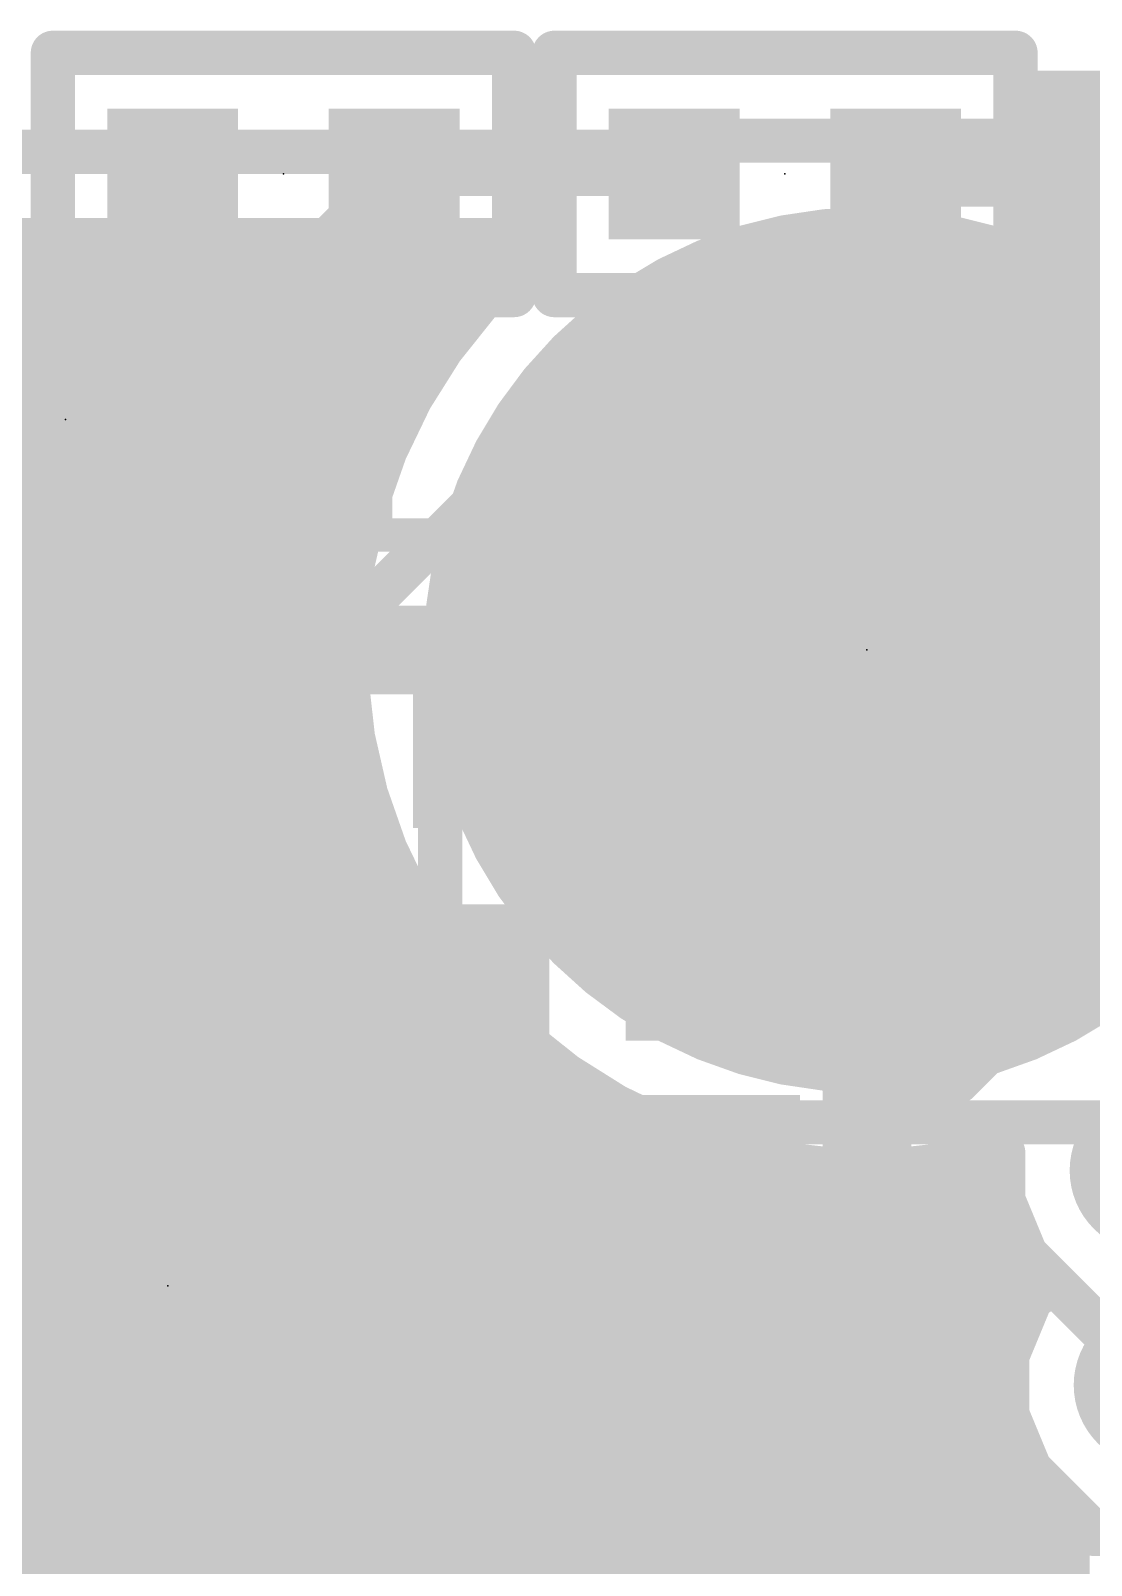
# Model space of a CAD drawing. Extents: x 2.9 to 30.2, y 6.6 to 27.7.
# Drawn here: x 12.29 to 17.16, y 12.95 to 19.99 of the extents above; entities that cross this region are included whole.
import ezdxf

# ---------------------------------------------------------------- set-up
doc = ezdxf.new("R2010")
doc.units = 0
for name, color, linetype in [('1', 22, 'CONTINUOUS'), ('16', 175, 'CONTINUOUS'), ('18', 82, 'CONTINUOUS'), ('21', 2, 'CONTINUOUS'), ('23', 7, 'CONTINUOUS'), ('24', 7, 'CONTINUOUS'), ('25', 253, 'CONTINUOUS')]:
    doc.layers.add(name, color=color, linetype=linetype)

# ---------------------------------------------------------------- blocks, each defined once
blk = doc.blocks.new('PIE')
at = {"const_width": 0.5}
blk.add_lwpolyline([(0, -0.25, 1), (0, 0.25, 1), (0, -0.25)], format="xyb", dxfattribs=at)
blk = doc.blocks.new('RECT')
blk.add_solid([(-0.5, -0.5), (0.5, -0.5), (-0.5, 0.5), (0.5, 0.5)])
blk = doc.blocks.new('RECT560000X560000R10')
at = {"const_width": 0.175}
blk.add_lwpolyline([(1.6625, -1.575), (1.6625, 1.575, 0.4142), (1.575, 1.6625), (-1.575, 1.6625, 0.4142), (-1.6625, 1.575), (-1.6625, -1.575, 0.4142), (-1.575, -1.6625), (1.575, -1.6625, 0.4142)], format="xyb", close=True, dxfattribs=at)
blk.add_solid([(-1.6004, -1.6004), (1.6004, -1.6004), (-1.6004, 1.6004), (1.6004, 1.6004)])
blk = doc.blocks.new('ROUNDV')
at = {"const_width": 0.5}
blk.add_lwpolyline([(0, -0.25, 1), (0, 0.25, 1), (0, -0.25)], format="xyb", dxfattribs=at)

msp = doc.modelspace()

# ---------------------------------------------------------------- linework, layer by layer
at = {"layer": '1', "const_width": 0.2032}
for points in [[(16.9166, 19.6758), (16.9096, 19.702)], [(16.9096, 19.702), (27.5419, 19.702)], [(16.9166, 19.3774), (16.9166, 19.6758)], [(16.9166, 19.5072), (18.0262, 19.5072)], [(16.3094, 19.2806), (16.3094, 19.3774)], [(16.3094, 19.3774), (16.9166, 19.3774)], [(12.961, 18.17), (12.945, 19.329)], [(13.961, 19.329), (13.5658, 18.9338)], [(15.245, 19.329), (13.961, 19.329)], [(16.2126, 18.6734), (16.2126, 19.2806)], [(16.2126, 19.2806), (16.3094, 19.2806)], [(16.3094, 19.304), (17.9372, 19.304)], [(16.3094, 19.2806), (16.3094, 18.6734)], [(16.9166, 19.2806), (16.3094, 19.2806)], [(16.9166, 18.9822), (16.9166, 19.2806)], [(16.2126, 19.1008), (16.3094, 19.1008)], [(16.9166, 19.1008), (17.9372, 19.1008)], [(16.8924, 18.8917), (16.9166, 18.9822)], [(13.5658, 18.9338), (13.5658, 17.7758)], [(16.2126, 18.8976), (16.3094, 18.8976)], [(16.8455, 18.8107), (16.8924, 18.8917)], [(16.8939, 18.8976), (17.9372, 18.8976)], [(16.7793, 18.7445), (16.8455, 18.8107)], [(15.753, 18.6538), (15.753, 18.7385)], [(15.753, 18.7385), (15.8237, 18.6976)], [(15.8237, 18.6976), (15.9142, 18.6734)], [(16.6078, 18.6734), (16.6983, 18.6976)], [(16.6983, 18.6976), (16.7793, 18.7445)], [(15.753, 18.6944), (15.8358, 18.6944)], [(16.2589, 18.1479), (15.753, 18.6538)], [(15.9142, 18.6734), (16.2126, 18.6734)], [(16.2126, 18.6944), (16.3094, 18.6944)], [(16.3094, 18.6734), (16.6078, 18.6734)], [(16.6862, 18.6944), (17.9372, 18.6944)], [(15.9156, 18.4912), (17.9464, 18.4912)], [(14.43, 17.9359), (14.8301, 18.336)], [(14.8301, 18.336), (15.4961, 18.336)], [(15.4961, 18.336), (16.0905, 17.7415)], [(16.1188, 18.288), (17.8864, 18.288)], [(12.672, 17.913), (12.961, 18.202)], [(12.961, 18.202), (12.961, 18.17)], [(12.961, 18.17), (12.961, 18.102)], [(16.4969, 17.9099), (16.2589, 18.1479)], [(16.322, 18.0848), (17.8864, 18.0848)], [(14.43, 17.9193), (14.43, 17.9359)], [(12.672, 16.7278), (12.672, 17.913)], [(14.1383, 17.6276), (14.43, 17.9193)], [(16.4969, 17.1706), (16.4969, 17.9099)], [(16.4969, 17.8816), (17.8864, 17.8816)], [(13.5658, 17.7758), (13.172, 17.3819)], [(16.0905, 17.7415), (16.0905, 17.0023)], [(15.113, 17.653), (14.732, 17.272)], [(16.4969, 17.6784), (17.9043, 17.6784)], [(14.1158, 17.6276), (13.7422, 17.254)], [(14.1158, 17.6276), (14.1383, 17.6276)], [(16.4969, 17.4752), (18.0795, 17.4752)], [(13.172, 17.3819), (13.172, 16.7278)], [(13.7422, 17.254), (13.7422, 16.798)], [(14.732, 17.272), (14.732, 16.57)], [(16.4969, 17.272), (19.2471, 17.272)], [(16.5513, 17.1162), (16.4969, 17.1706)], [(17.9752, 17.1162), (16.5513, 17.1162)], [(16.0905, 17.0023), (16.383, 16.7098)], [(13.7422, 16.798), (13.672, 16.7278)], [(14.172, 16.7278), (14.172, 14.2986)], [(14.672, 16.51), (14.672, 16.7278)], [(16.383, 16.7098), (17.8068, 16.7098)], [(14.732, 16.57), (14.672, 16.51)], [(14.672, 16.51), (14.672, 15.9778)], [(16.3033, 15.9778), (16.6289, 16.3034)], [(16.6289, 16.3034), (17.2473, 16.3034)], [(17.2473, 16.3034), (18.113, 15.4377)], [(14.672, 15.9778), (12.922, 14.2278)], [(15.422, 15.9778), (16.3033, 15.9778)], [(12.8204, 15.702), (13.0236, 15.702)], [(12.8204, 14.3294), (12.8204, 15.702)], [(13.0236, 15.702), (13.0236, 14.3294)], [(12.8204, 15.6464), (13.0236, 15.6464)], [(12.8204, 15.4432), (13.0236, 15.4432)], [(12.8204, 15.24), (13.0236, 15.24)], [(12.8204, 15.0368), (13.0236, 15.0368)], [(15.422, 14.9778), (17.2158, 14.9778)], [(17.2158, 14.9778), (17.4368, 14.7569)], [(12.8204, 14.8336), (13.0236, 14.8336)], [(12.8204, 14.6304), (13.0236, 14.6304)], [(15.4222, 14.478), (15.422, 14.4778)], [(15.422, 14.4778), (16.7499, 14.4778)], [(16.7499, 14.4778), (17.4554, 13.7724)], [(12.8204, 14.4272), (13.0236, 14.4272)], [(11.1268, 14.3294), (12.8204, 14.3294)], [(13.0236, 14.3294), (12.8204, 14.3294)], [(12.8204, 14.3294), (12.8204, 14.1262)], [(13.0236, 14.1262), (13.0236, 14.3294)], [(13.0236, 14.3294), (14.7172, 14.3294)], [(14.172, 14.2986), (14.2174, 14.2532)], [(14.7172, 14.3294), (14.7172, 14.1262)], [(11.1268, 14.224), (12.8204, 14.224)], [(12.172, 13.4778), (12.922, 14.2278)], [(14.672, 12.4778), (12.922, 14.2278)], [(13.0236, 14.224), (14.7172, 14.224)], [(12.8204, 14.1262), (11.1268, 14.1262)], [(12.8204, 12.4326), (12.8204, 14.1262)], [(12.8204, 14.1262), (13.0236, 14.1262)], [(13.0236, 14.1262), (13.0236, 12.4326)], [(14.7172, 14.1262), (13.0236, 14.1262)], [(12.8204, 14.0208), (13.0236, 14.0208)], [(15.422, 13.9778), (16.284, 13.9778)], [(16.284, 13.9778), (17.1724, 13.0894)], [(12.8204, 13.8176), (13.0236, 13.8176)], [(12.8204, 13.6144), (13.0236, 13.6144)], [(15.422, 13.4778), (15.878, 13.4778)], [(15.878, 13.4778), (16.1268, 13.2291)], [(12.8204, 13.4112), (13.0236, 13.4112)], [(12.8204, 13.208), (13.0236, 13.208)], [(16.1268, 11.5592), (16.1268, 13.2291)], [(18.1693, 13.0894), (17.1724, 13.0894)], [(12.8204, 13.0048), (13.0236, 13.0048)]]:
    msp.add_lwpolyline(points, dxfattribs=at)
at = {"layer": '1', "const_width": 0.1016}
for points in [[(16.9587, 19.7151, 1), (16.8605, 19.6889)], [(16.9096, 19.7528, 1), (16.9096, 19.6512)], [(16.9674, 19.6758, 1), (16.8658, 19.6758)], [(16.8675, 19.6627, 1), (16.9657, 19.689)], [(16.9166, 19.558, 1), (16.9166, 19.4564)], [(16.3602, 19.3774, 1), (16.2586, 19.3774)], [(16.3094, 19.4282, 1), (16.3094, 19.3266)], [(16.9166, 19.3266, 1), (16.9166, 19.4282)], [(12.9958, 19.3297, 1), (12.8942, 19.3283)], [(13.961, 19.3798, 1), (13.961, 19.2782)], [(13.9969, 19.2931, 1), (13.9251, 19.3649)], [(15.245, 19.2782, 1), (15.245, 19.3798)], [(16.2634, 19.2806, 1), (16.1618, 19.2806)], [(16.2126, 19.3314, 1), (16.2126, 19.2298)], [(16.3094, 19.3548, 1), (16.3094, 19.2532)], [(16.3602, 19.2806, 1), (16.2586, 19.2806)], [(16.3094, 19.3314, 1), (16.3094, 19.2298)], [(16.3094, 19.2298, 1), (16.3094, 19.3314)], [(16.8658, 19.3774, 1), (16.9674, 19.3774)], [(16.9674, 19.2806, 1), (16.8658, 19.2806)], [(16.9166, 19.2298, 1), (16.9166, 19.3314)], [(16.2586, 19.2806, 1), (16.3602, 19.2806)], [(16.2126, 19.1516, 1), (16.2126, 19.05)], [(16.3094, 19.05, 1), (16.3094, 19.1516)], [(16.9166, 19.1516, 1), (16.9166, 19.05)], [(16.9657, 18.969, 1), (16.8675, 18.9953)], [(13.6166, 18.9338, 1), (13.515, 18.9338)], [(13.5299, 18.9697, 1), (13.6017, 18.8979)], [(16.8658, 18.9822, 1), (16.9674, 18.9822)], [(16.2126, 18.9484, 1), (16.2126, 18.8468)], [(16.3094, 18.8468, 1), (16.3094, 18.9484)], [(16.8433, 18.9049, 1), (16.9414, 18.8786)], [(16.8939, 18.9484, 1), (16.8939, 18.8468)], [(16.9364, 18.8663, 1), (16.8484, 18.9171)], [(16.8016, 18.8361, 1), (16.8895, 18.7853)], [(16.8815, 18.7747, 1), (16.8096, 18.8466)], [(15.8038, 18.7385, 1), (15.7022, 18.7385)], [(15.7784, 18.7825, 1), (15.7276, 18.6945)], [(15.8369, 18.7467, 1), (15.8106, 18.6486)], [(16.7114, 18.6486, 1), (16.6851, 18.7467)], [(16.7434, 18.7804, 1), (16.8153, 18.7085)], [(16.8047, 18.7005, 1), (16.7539, 18.7884)], [(15.753, 18.7452, 1), (15.753, 18.6436)], [(15.7889, 18.6897, 1), (15.7171, 18.6179)], [(15.7983, 18.6536, 1), (15.8491, 18.7416)], [(15.8358, 18.6436, 1), (15.8358, 18.7452)], [(15.9142, 18.7242, 1), (15.9142, 18.6226)], [(15.901, 18.6243, 1), (15.9273, 18.7225)], [(16.2126, 18.7452, 1), (16.2126, 18.6436)], [(16.2126, 18.6226, 1), (16.2126, 18.7242)], [(16.3094, 18.7242, 1), (16.3094, 18.6226)], [(16.3094, 18.6436, 1), (16.3094, 18.7452)], [(16.5947, 18.7225, 1), (16.621, 18.6243)], [(16.6078, 18.6226, 1), (16.6078, 18.7242)], [(16.6862, 18.7452, 1), (16.6862, 18.6436)], [(16.6729, 18.7416, 1), (16.7237, 18.6536)], [(15.7022, 18.6538, 1), (15.8038, 18.6538)], [(16.1618, 18.6734, 1), (16.2634, 18.6734)], [(16.2586, 18.6734, 1), (16.3602, 18.6734)], [(15.9156, 18.542, 1), (15.9156, 18.4404)], [(14.8301, 18.3868, 1), (14.8301, 18.2852)], [(14.866, 18.3001, 1), (14.7942, 18.3719)], [(15.532, 18.3719, 1), (15.4602, 18.3001)], [(15.4961, 18.2852, 1), (15.4961, 18.3868)], [(16.1188, 18.3388, 1), (16.1188, 18.2372)], [(13.0118, 18.202, 1), (12.9102, 18.202)], [(13.0118, 18.17, 1), (12.9102, 18.17)], [(12.9969, 18.1661, 1), (12.9251, 18.2379)], [(16.2948, 18.1839, 1), (16.223, 18.112)], [(12.9102, 18.1693, 1), (13.0118, 18.1707)], [(12.9102, 18.17, 1), (13.0118, 18.17)], [(16.223, 18.112, 1), (16.2948, 18.1839)], [(16.322, 18.1356, 1), (16.322, 18.034)], [(12.9102, 18.102, 1), (13.0118, 18.102)], [(14.4808, 17.9359, 1), (14.3792, 17.9359)], [(12.7228, 17.913, 1), (12.6212, 17.913)], [(12.6361, 17.9489, 1), (12.7079, 17.8771)], [(14.3941, 17.9718, 1), (14.4659, 17.9)], [(14.3792, 17.9193, 1), (14.4808, 17.9193)], [(14.4659, 17.8833, 1), (14.3941, 17.9552)], [(16.5477, 17.9099, 1), (16.4461, 17.9099)], [(16.4969, 17.9324, 1), (16.4969, 17.8308)], [(16.461, 17.874, 1), (16.5329, 17.9458)], [(13.515, 17.7758, 1), (13.6166, 17.7758)], [(13.6017, 17.7398, 1), (13.5299, 17.8117)], [(16.1413, 17.7415, 1), (16.0397, 17.7415)], [(16.0546, 17.7056, 1), (16.1265, 17.7775)], [(15.1489, 17.6171, 1), (15.0771, 17.6889)], [(16.4969, 17.7292, 1), (16.4969, 17.6276)], [(14.1158, 17.6784, 1), (14.1158, 17.5768)], [(14.1517, 17.5917, 1), (14.0798, 17.6635)], [(14.1024, 17.6635, 1), (14.1743, 17.5917)], [(14.1383, 17.5768, 1), (14.1383, 17.6784)], [(16.4969, 17.526, 1), (16.4969, 17.4244)], [(13.2228, 17.3819, 1), (13.1212, 17.3819)], [(13.1361, 17.4179, 1), (13.2079, 17.346)], [(13.793, 17.254, 1), (13.6914, 17.254)], [(13.7063, 17.29, 1), (13.7781, 17.2181)], [(14.7828, 17.272, 1), (14.6812, 17.272)], [(14.6961, 17.3079, 1), (14.7679, 17.2361)], [(16.4969, 17.3228, 1), (16.4969, 17.2212)], [(16.5329, 17.2065, 1), (16.461, 17.1347)], [(16.4461, 17.1706, 1), (16.5477, 17.1706)], [(16.5513, 17.167, 1), (16.5513, 17.0654)], [(16.5154, 17.0803, 1), (16.5873, 17.1521)], [(16.1265, 17.0382, 1), (16.0546, 16.9663)], [(16.0397, 17.0023, 1), (16.1413, 17.0023)], [(13.7781, 16.7621, 1), (13.7063, 16.8339)], [(13.6914, 16.798, 1), (13.793, 16.798)], [(14.2228, 16.7278, 1), (14.1212, 16.7278)], [(14.7228, 16.7278, 1), (14.6212, 16.7278)], [(12.6212, 16.7278, 1), (12.7228, 16.7278)], [(13.1212, 16.7278, 1), (13.2228, 16.7278)], [(13.6361, 16.7637, 1), (13.7079, 16.6919)], [(16.383, 16.7606, 1), (16.383, 16.659)], [(16.3471, 16.6739, 1), (16.4189, 16.7457)], [(14.6812, 16.57, 1), (14.7828, 16.57)], [(14.7679, 16.5341, 1), (14.6961, 16.6059)], [(14.7228, 16.51, 1), (14.6212, 16.51)], [(14.6361, 16.5459, 1), (14.7079, 16.4741)], [(14.6212, 16.51, 1), (14.7228, 16.51)], [(16.6289, 16.3542, 1), (16.6289, 16.2526)], [(16.6648, 16.2675, 1), (16.593, 16.3393)], [(17.2832, 16.3393, 1), (17.2114, 16.2675)], [(14.7079, 15.9419, 1), (14.6361, 16.0137)], [(15.422, 16.0286, 1), (15.422, 15.927)], [(16.2674, 16.0137, 1), (16.3392, 15.9419)], [(16.3033, 15.927, 1), (16.3033, 16.0286)], [(14.6212, 15.9778, 1), (14.7228, 15.9778)], [(12.8204, 15.7528, 1), (12.8204, 15.6512)], [(12.8712, 15.702, 1), (12.7696, 15.702)], [(13.0744, 15.702, 1), (12.9728, 15.702)], [(13.0236, 15.6512, 1), (13.0236, 15.7528)], [(12.8204, 15.6972, 1), (12.8204, 15.5956)], [(13.0236, 15.5956, 1), (13.0236, 15.6972)], [(12.8204, 15.494, 1), (12.8204, 15.3924)], [(13.0236, 15.3924, 1), (13.0236, 15.494)], [(12.8204, 15.2908, 1), (12.8204, 15.1892)], [(13.0236, 15.1892, 1), (13.0236, 15.2908)], [(12.8204, 15.0876, 1), (12.8204, 14.986)], [(13.0236, 14.986, 1), (13.0236, 15.0876)], [(15.422, 15.0286, 1), (15.422, 14.927)], [(17.2517, 15.0137, 1), (17.1799, 14.9419)], [(12.8204, 14.8844, 1), (12.8204, 14.7828)], [(13.0236, 14.7828, 1), (13.0236, 14.8844)], [(12.8204, 14.6812, 1), (12.8204, 14.5796)], [(13.0236, 14.5796, 1), (13.0236, 14.6812)], [(15.422, 14.5286, 1), (15.422, 14.427)], [(15.4581, 14.4421, 1), (15.3863, 14.5139)], [(16.7858, 14.5137, 1), (16.714, 14.4419)], [(16.7499, 14.427, 1), (16.7499, 14.5286)], [(12.8204, 14.478, 1), (12.8204, 14.3764)], [(13.0236, 14.3764, 1), (13.0236, 14.478)], [(15.3861, 14.5137, 1), (15.4579, 14.4419)], [(12.8204, 14.3802, 1), (12.8204, 14.2786)], [(12.8712, 14.3294, 1), (12.7696, 14.3294)], [(12.7696, 14.3294, 1), (12.8712, 14.3294)], [(12.8204, 14.2786, 1), (12.8204, 14.3802)], [(13.0744, 14.3294, 1), (12.9728, 14.3294)], [(13.0236, 14.3802, 1), (13.0236, 14.2786)], [(12.9728, 14.3294, 1), (13.0744, 14.3294)], [(13.0236, 14.2786, 1), (13.0236, 14.3802)], [(14.2079, 14.3345, 1), (14.1361, 14.2627)], [(14.768, 14.3294, 1), (14.6664, 14.3294)], [(14.7172, 14.2786, 1), (14.7172, 14.3802)], [(12.8204, 14.1732, 1), (12.8204, 14.2748)], [(12.9579, 14.2637, 1), (12.8861, 14.1919)], [(12.8861, 14.2637, 1), (12.9579, 14.1919)], [(12.9579, 14.1919, 1), (12.8861, 14.2637)], [(13.0236, 14.2748, 1), (13.0236, 14.1732)], [(14.1212, 14.2986, 1), (14.2228, 14.2986)], [(14.1815, 14.2173, 1), (14.2533, 14.2891)], [(14.7172, 14.1732, 1), (14.7172, 14.2748)], [(12.8712, 14.1262, 1), (12.7696, 14.1262)], [(12.8204, 14.177, 1), (12.8204, 14.0754)], [(12.8204, 14.0754, 1), (12.8204, 14.177)], [(13.0744, 14.1262, 1), (12.9728, 14.1262)], [(13.0236, 14.177, 1), (13.0236, 14.0754)], [(13.0236, 14.0754, 1), (13.0236, 14.177)], [(14.7172, 14.0754, 1), (14.7172, 14.177)], [(12.7696, 14.1262, 1), (12.8712, 14.1262)], [(12.9728, 14.1262, 1), (13.0744, 14.1262)], [(14.6664, 14.1262, 1), (14.768, 14.1262)], [(12.8204, 14.0716, 1), (12.8204, 13.97)], [(13.0236, 13.97, 1), (13.0236, 14.0716)], [(15.422, 14.0286, 1), (15.422, 13.927)], [(16.3199, 14.0137, 1), (16.2481, 13.9419)], [(16.284, 13.927, 1), (16.284, 14.0286)], [(12.8204, 13.8684, 1), (12.8204, 13.7668)], [(13.0236, 13.7668, 1), (13.0236, 13.8684)], [(12.8204, 13.6652, 1), (12.8204, 13.5636)], [(13.0236, 13.5636, 1), (13.0236, 13.6652)], [(15.422, 13.5286, 1), (15.422, 13.427)], [(15.914, 13.5137, 1), (15.8421, 13.4419)], [(15.878, 13.427, 1), (15.878, 13.5286)], [(12.8204, 13.462, 1), (12.8204, 13.3604)], [(13.0236, 13.3604, 1), (13.0236, 13.462)], [(12.8204, 13.2588, 1), (12.8204, 13.1572)], [(13.0236, 13.1572, 1), (13.0236, 13.2588)], [(16.1776, 13.2291, 1), (16.076, 13.2291)], [(16.0909, 13.1931, 1), (16.1627, 13.265)], [(17.1724, 13.1402, 1), (17.1724, 13.0386)], [(17.1365, 13.0534, 1), (17.2084, 13.1253)], [(12.8204, 13.0556, 1), (12.8204, 12.954)], [(13.0236, 12.954, 1), (13.0236, 13.0556)]]:
    msp.add_lwpolyline(points, format="xyb", dxfattribs=at)
at = {"layer": '16', "const_width": 0.2032}
for points in [[(15.1103, 19.431), (15.1611, 19.4818)], [(15.1611, 19.4818), (25.2422, 19.4818)], [(6.223, 19.431), (15.1103, 19.431)], [(6.3913, 19.0246), (14.6565, 19.0246)], [(14.6565, 19.0246), (14.5355, 18.9281)], [(14.5355, 18.9281), (14.3459, 18.7385)], [(6.2643, 18.8976), (14.505, 18.8976)], [(14.3459, 18.7385), (14.1787, 18.5288)], [(6.2338, 18.6944), (14.3108, 18.6944)], [(6.2338, 18.4912), (14.1551, 18.4912)], [(14.1787, 18.5288), (14.036, 18.3017)], [(6.2338, 18.288), (14.0294, 18.288)], [(14.036, 18.3017), (13.9197, 18.0601)], [(6.2338, 18.0848), (13.9316, 18.0848)], [(13.9197, 18.0601), (13.8311, 17.807)], [(6.2338, 17.8816), (13.8572, 17.8816)], [(13.8311, 17.807), (13.7714, 17.5456)], [(6.2338, 17.6784), (13.8017, 17.6784)], [(13.7714, 17.5456), (13.7414, 17.2791)], [(6.2338, 17.4752), (13.7635, 17.4752)], [(10.5817, 17.272), (13.7414, 17.272)], [(13.7414, 17.2791), (13.7414, 17.2466)], [(13.7414, 17.2466), (16.0274, 17.2466)], [(16.0274, 17.2466), (16.0274, 17.0434)], [(16.2306, 17.0434), (16.2306, 17.2466)], [(16.2306, 17.2466), (18.5166, 17.2466)], [(10.758, 17.0688), (16.0274, 17.0688)], [(16.0274, 17.0434), (13.7414, 17.0434)], [(13.7414, 17.0434), (13.7414, 17.0109)], [(13.7414, 17.0109), (13.7714, 16.7444)], [(16.0274, 14.7574), (16.0274, 17.0434)], [(16.0274, 17.0434), (16.2306, 17.0434)], [(16.2306, 17.0688), (26.0242, 17.0688)], [(16.2306, 17.0434), (16.2306, 14.7574)], [(18.5166, 17.0434), (16.2306, 17.0434)], [(10.8422, 16.8656), (13.7578, 16.8656)], [(16.0274, 16.8656), (16.2306, 16.8656)], [(13.7714, 16.7444), (13.8311, 16.483)], [(10.843, 16.6624), (13.7901, 16.6624)], [(16.0274, 16.6624), (16.2306, 16.6624)], [(10.788, 16.4592), (13.8394, 16.4592)], [(13.8311, 16.483), (13.9197, 16.2299)], [(16.0274, 16.4592), (16.2306, 16.4592)], [(10.6541, 16.256), (13.9105, 16.256)], [(16.0274, 16.256), (16.2306, 16.256)], [(13.9197, 16.2299), (14.036, 15.9883)], [(10.5664, 16.0528), (14.0049, 16.0528)], [(16.0274, 16.0528), (16.2306, 16.0528)], [(14.036, 15.9883), (14.1787, 15.7612)], [(10.5664, 15.8496), (14.1231, 15.8496)], [(16.0274, 15.8496), (16.2306, 15.8496)], [(14.1787, 15.7612), (14.3459, 15.5515)], [(10.5664, 15.6464), (14.2702, 15.6464)], [(16.0274, 15.6464), (16.2306, 15.6464)], [(14.3459, 15.5515), (14.5355, 15.3619)], [(10.5664, 15.4432), (14.4542, 15.4432)], [(16.0274, 15.4432), (16.2306, 15.4432)], [(14.5355, 15.3619), (14.7452, 15.1947)], [(10.5664, 15.24), (14.6884, 15.24)], [(14.7452, 15.1947), (14.9723, 15.052)], [(16.0274, 15.24), (16.2306, 15.24)], [(10.5664, 15.0368), (15.0039, 15.0368)], [(14.9723, 15.052), (15.2139, 14.9357)], [(16.0274, 15.0368), (16.2306, 15.0368)], [(15.2139, 14.9357), (15.467, 14.8471)], [(10.5664, 14.8336), (15.5261, 14.8336)], [(15.467, 14.8471), (15.7284, 14.7874)], [(16.0274, 14.8336), (16.2306, 14.8336)], [(16.5296, 14.7874), (16.7538, 14.8386)], [(16.7319, 14.8336), (16.7538, 14.8336)], [(16.7538, 14.8386), (16.7538, 14.621)], [(15.7284, 14.7874), (15.9949, 14.7574)], [(15.9949, 14.7574), (16.0274, 14.7574)], [(16.2306, 14.7574), (16.2631, 14.7574)], [(16.2631, 14.7574), (16.5296, 14.7874)], [(10.5664, 14.6304), (16.7538, 14.6304)], [(16.7538, 14.621), (16.8577, 14.37)], [(10.5664, 14.4272), (16.834, 14.4272)], [(16.8577, 14.37), (16.9724, 14.2553)], [(10.4019, 14.224), (16.9411, 14.224)], [(16.9724, 14.2553), (16.8763, 14.1592)], [(16.8763, 14.1592), (16.7724, 13.9082)], [(10.1987, 14.0208), (16.819, 14.0208)], [(16.7724, 13.9082), (16.7724, 13.6365)], [(10.081, 13.8176), (16.7724, 13.8176)], [(16.7724, 13.6365), (16.8763, 13.3855)], [(10.0625, 13.6144), (16.7815, 13.6144)], [(9.9784, 13.4112), (16.8657, 13.4112)], [(16.8763, 13.3855), (17.049, 13.2128)], [(9.7661, 13.208), (17.049, 13.208)], [(17.049, 13.2128), (17.049, 12.7581)], [(4.8514, 13.0048), (17.049, 13.0048)]]:
    msp.add_lwpolyline(points, dxfattribs=at)
at = {"layer": '16', "const_width": 0.1016}
for points in [[(15.1611, 19.5326, 1), (15.1611, 19.431)], [(15.197, 19.4459, 1), (15.1251, 19.5177)], [(15.0743, 19.4669, 1), (15.1462, 19.3951)], [(15.1103, 19.3802, 1), (15.1103, 19.4818)], [(14.6882, 18.9849, 1), (14.6249, 19.0643)], [(14.6565, 18.9738, 1), (14.6565, 19.0754)], [(14.5038, 18.9678, 1), (14.5672, 18.8884)], [(14.5714, 18.8922, 1), (14.4996, 18.964)], [(14.505, 18.8468, 1), (14.505, 18.9484)], [(14.31, 18.7744, 1), (14.3818, 18.7026)], [(14.3856, 18.7068, 1), (14.3062, 18.7701)], [(14.3108, 18.6436, 1), (14.3108, 18.7452)], [(14.139, 18.5605, 1), (14.2184, 18.4971)], [(14.2217, 18.5018, 1), (14.1357, 18.5558)], [(14.1551, 18.4404, 1), (14.1551, 18.542)], [(13.993, 18.3288, 1), (14.079, 18.2747)], [(14.0818, 18.2797, 1), (13.9903, 18.3238)], [(14.0294, 18.2372, 1), (14.0294, 18.3388)], [(13.9316, 18.034, 1), (13.9316, 18.1356)], [(13.8739, 18.0822, 1), (13.9654, 18.0381)], [(13.9676, 18.0434, 1), (13.8717, 18.0769)], [(13.8572, 17.8308, 1), (13.8572, 17.9324)], [(13.8806, 17.7957, 1), (13.7816, 17.8183)], [(13.7832, 17.8238, 1), (13.879, 17.7902)], [(13.8017, 17.6276, 1), (13.8017, 17.7292)], [(13.7219, 17.5569, 1), (13.821, 17.5343)], [(13.8219, 17.5399, 1), (13.7209, 17.5513)], [(13.7635, 17.4244, 1), (13.7635, 17.526)], [(13.7922, 17.2791, 1), (13.6906, 17.2791)], [(13.7414, 17.2974, 1), (13.7414, 17.1958)], [(13.6909, 17.2848, 1), (13.7919, 17.2734)], [(13.7414, 17.2212, 1), (13.7414, 17.3228)], [(16.0782, 17.2466, 1), (15.9766, 17.2466)], [(16.0274, 17.1958, 1), (16.0274, 17.2974)], [(16.2814, 17.2466, 1), (16.1798, 17.2466)], [(16.2306, 17.2974, 1), (16.2306, 17.1958)], [(13.6906, 17.2466, 1), (13.7922, 17.2466)], [(13.7414, 17.0942, 1), (13.7414, 16.9926)], [(13.7922, 17.0434, 1), (13.6906, 17.0434)], [(13.7919, 17.0166, 1), (13.6909, 17.0052)], [(16.0782, 17.0434, 1), (15.9766, 17.0434)], [(16.0274, 17.0942, 1), (16.0274, 16.9926)], [(16.0274, 17.018, 1), (16.0274, 17.1196)], [(16.0274, 16.9926, 1), (16.0274, 17.0942)], [(16.2306, 17.1196, 1), (16.2306, 17.018)], [(16.2814, 17.0434, 1), (16.1798, 17.0434)], [(16.2306, 17.0942, 1), (16.2306, 16.9926)], [(16.2306, 16.9926, 1), (16.2306, 17.0942)], [(13.6906, 17.0109, 1), (13.7922, 17.0109)], [(15.9766, 17.0434, 1), (16.0782, 17.0434)], [(16.1798, 17.0434, 1), (16.2814, 17.0434)], [(13.7578, 16.8148, 1), (13.7578, 16.9164)], [(16.0274, 16.9164, 1), (16.0274, 16.8148)], [(16.2306, 16.8148, 1), (16.2306, 16.9164)], [(13.821, 16.7557, 1), (13.7219, 16.7331)], [(13.7209, 16.7387, 1), (13.8219, 16.7501)], [(13.7901, 16.6116, 1), (13.7901, 16.7132)], [(16.0274, 16.7132, 1), (16.0274, 16.6116)], [(16.2306, 16.6116, 1), (16.2306, 16.7132)], [(13.879, 16.4998, 1), (13.7832, 16.4662)], [(13.8394, 16.4084, 1), (13.8394, 16.51)], [(16.0274, 16.51, 1), (16.0274, 16.4084)], [(16.2306, 16.4084, 1), (16.2306, 16.51)], [(13.7816, 16.4717, 1), (13.8806, 16.4943)], [(13.9105, 16.2052, 1), (13.9105, 16.3068)], [(16.0274, 16.3068, 1), (16.0274, 16.2052)], [(16.2306, 16.2052, 1), (16.2306, 16.3068)], [(13.9654, 16.2519, 1), (13.8739, 16.2078)], [(13.8717, 16.2131, 1), (13.9676, 16.2466)], [(14.0049, 16.002, 1), (14.0049, 16.1036)], [(16.0274, 16.1036, 1), (16.0274, 16.002)], [(16.2306, 16.002, 1), (16.2306, 16.1036)], [(14.079, 16.0153, 1), (13.993, 15.9612)], [(13.9903, 15.9662, 1), (14.0818, 16.0103)], [(14.1231, 15.7988, 1), (14.1231, 15.9004)], [(16.0274, 15.9004, 1), (16.0274, 15.7988)], [(16.2306, 15.7988, 1), (16.2306, 15.9004)], [(14.2184, 15.7929, 1), (14.139, 15.7295)], [(14.1357, 15.7342, 1), (14.2217, 15.7882)], [(14.2702, 15.5956, 1), (14.2702, 15.6972)], [(16.0274, 15.6972, 1), (16.0274, 15.5956)], [(16.2306, 15.5956, 1), (16.2306, 15.6972)], [(14.3818, 15.5874, 1), (14.31, 15.5156)], [(14.3062, 15.5198, 1), (14.3856, 15.5832)], [(14.4542, 15.3924, 1), (14.4542, 15.494)], [(16.0274, 15.494, 1), (16.0274, 15.3924)], [(16.2306, 15.3924, 1), (16.2306, 15.494)], [(14.5672, 15.4016, 1), (14.5038, 15.3222)], [(14.4996, 15.326, 1), (14.5714, 15.3978)], [(14.6884, 15.1892, 1), (14.6884, 15.2908)], [(14.7722, 15.2377, 1), (14.7182, 15.1517)], [(14.7135, 15.155, 1), (14.7769, 15.2344)], [(16.0274, 15.2908, 1), (16.0274, 15.1892)], [(16.2306, 15.1892, 1), (16.2306, 15.2908)], [(14.9943, 15.0978, 1), (14.9502, 15.0063)], [(14.9452, 15.009, 1), (14.9993, 15.095)], [(15.0039, 14.986, 1), (15.0039, 15.0876)], [(16.0274, 15.0876, 1), (16.0274, 14.986)], [(16.2306, 14.986, 1), (16.2306, 15.0876)], [(15.2306, 14.9836, 1), (15.1971, 14.8877)], [(15.1918, 14.8899, 1), (15.2359, 14.9814)], [(15.4783, 14.8966, 1), (15.4557, 14.7976)], [(15.4502, 14.7992, 1), (15.4838, 14.895)], [(15.5261, 14.7828, 1), (15.5261, 14.8844)], [(16.0274, 14.8844, 1), (16.0274, 14.7828)], [(16.2306, 14.7828, 1), (16.2306, 14.8844)], [(16.7319, 14.8844, 1), (16.7319, 14.7828)], [(16.8046, 14.8386, 1), (16.703, 14.8386)], [(16.7651, 14.7891, 1), (16.7425, 14.8881)], [(16.7538, 14.7828, 1), (16.7538, 14.8844)], [(15.7341, 14.8379, 1), (15.7227, 14.7369)], [(15.7171, 14.7379, 1), (15.7397, 14.837)], [(15.9949, 14.8082, 1), (15.9949, 14.7066)], [(15.9892, 14.7069, 1), (16.0006, 14.8079)], [(16.0274, 14.7066, 1), (16.0274, 14.8082)], [(16.2306, 14.8082, 1), (16.2306, 14.7066)], [(16.2574, 14.8079, 1), (16.2688, 14.7069)], [(16.2631, 14.7066, 1), (16.2631, 14.8082)], [(16.5183, 14.837, 1), (16.5409, 14.7379)], [(16.5353, 14.7369, 1), (16.5239, 14.8379)], [(15.9766, 14.7574, 1), (16.0782, 14.7574)], [(16.1798, 14.7574, 1), (16.2814, 14.7574)], [(16.8007, 14.6404, 1), (16.7068, 14.6016)], [(16.7538, 14.5796, 1), (16.7538, 14.6812)], [(16.703, 14.621, 1), (16.8046, 14.621)], [(16.834, 14.3764, 1), (16.834, 14.478)], [(16.8937, 14.4059, 1), (16.8218, 14.334)], [(16.8108, 14.3505, 1), (16.9047, 14.3894)], [(17.0083, 14.2194, 1), (16.9365, 14.2912)], [(16.9365, 14.2194, 1), (17.0083, 14.2912)], [(16.9411, 14.1732, 1), (16.9411, 14.2748)], [(16.8404, 14.1952, 1), (16.9123, 14.1233)], [(16.9233, 14.1398, 1), (16.8294, 14.1787)], [(16.819, 13.97, 1), (16.819, 14.0716)], [(16.7254, 13.9277, 1), (16.8193, 13.8888)], [(16.8232, 13.9082, 1), (16.7216, 13.9082)], [(16.7724, 13.7668, 1), (16.7724, 13.8684)], [(16.8193, 13.6559, 1), (16.7254, 13.6171)], [(16.7216, 13.6365, 1), (16.8232, 13.6365)], [(16.7815, 13.5636, 1), (16.7815, 13.6652)], [(16.9123, 13.4214, 1), (16.8404, 13.3495)], [(16.8294, 13.366, 1), (16.9233, 13.4049)], [(16.8657, 13.3604, 1), (16.8657, 13.462)], [(17.0998, 13.2128, 1), (16.9982, 13.2128)], [(17.049, 13.1572, 1), (17.049, 13.2588)], [(17.013, 13.1769, 1), (17.0849, 13.2488)], [(17.049, 12.954, 1), (17.049, 13.0556)]]:
    msp.add_lwpolyline(points, format="xyb", dxfattribs=at)
at = {"layer": '21'}
for points, const_width in [([(12.3957, 19.8847), (14.5103, 19.8847)], 0.2032), ([(12.3957, 18.7733), (12.3957, 19.8847)], 0.2032), ([(14.5103, 19.8847), (14.5103, 18.7734)], 0.2032), ([(14.6957, 19.8847), (16.8103, 19.8847)], 0.2032), ([(14.6957, 18.7733), (14.6957, 19.8847)], 0.2032), ([(16.8103, 19.8847), (16.8103, 18.7734)], 0.2032), ([(14.5103, 18.7734), (12.3957, 18.7733)], 0.2032), ([(16.8103, 18.7734), (14.6957, 18.7733)], 0.2032), ([(11.3957, 18.7576), (13.5103, 18.7577)], 0.2032), ([(13.5103, 18.7577), (13.5103, 17.6463)], 0.2032), ([(13.5103, 17.6463), (11.3957, 17.6463)], 0.2032), ([(15.022, 16.9278), (15.622, 16.9278)], 0.127), ([(15.622, 16.9278), (15.622, 16.3278)], 0.127)]:
    msp.add_lwpolyline(points, dxfattribs=dict(at, const_width=const_width))
for points, const_width in [([(12.3957, 19.9355, 1), (12.3957, 19.8339)], 0.1016), ([(12.4465, 19.8847, 1), (12.3449, 19.8847)], 0.1016), ([(14.5611, 19.8847, 1), (14.4595, 19.8847)], 0.1016), ([(14.5103, 19.8339, 1), (14.5103, 19.9355)], 0.1016), ([(14.6957, 19.9355, 1), (14.6957, 19.8339)], 0.1016), ([(14.7465, 19.8847, 1), (14.6449, 19.8847)], 0.1016), ([(16.8611, 19.8847, 1), (16.7595, 19.8847)], 0.1016), ([(16.8103, 19.8339, 1), (16.8103, 19.9355)], 0.1016), ([(12.3957, 18.8241, 1), (12.3957, 18.7225)], 0.1016), ([(14.5103, 18.7226, 1), (14.5103, 18.8242)], 0.1016), ([(14.6957, 18.8241, 1), (14.6957, 18.7225)], 0.1016), ([(16.8103, 18.7226, 1), (16.8103, 18.8242)], 0.1016), ([(12.3449, 18.7733, 1), (12.4465, 18.7733)], 0.1016), ([(13.5611, 18.7577, 1), (13.4595, 18.7577)], 0.1016), ([(13.5103, 18.7069, 1), (13.5103, 18.8085)], 0.1016), ([(14.4595, 18.7734, 1), (14.5611, 18.7734)], 0.1016), ([(14.6449, 18.7733, 1), (14.7465, 18.7733)], 0.1016), ([(16.7595, 18.7734, 1), (16.8611, 18.7734)], 0.1016), ([(13.5103, 17.5955, 1), (13.5103, 17.6971)], 0.1016), ([(13.4595, 17.6463, 1), (13.5611, 17.6463)], 0.1016), ([(15.022, 16.9596, 1), (15.022, 16.8961)], 0.0635), ([(15.6538, 16.9278, 1), (15.5902, 16.9278)], 0.0635), ([(15.622, 16.8961, 1), (15.622, 16.9596)], 0.0635), ([(15.5902, 16.3278, 1), (15.6538, 16.3278)], 0.0635)]:
    msp.add_lwpolyline(points, format="xyb", dxfattribs=dict(at, const_width=const_width))
at = {"layer": '23'}
for p in [(13.453, 19.329), (15.753, 19.329), (12.453, 18.202), (12.922, 14.2278)]:
    msp.add_point(p, dxfattribs=at)
at = {"layer": '24'}
msp.add_point((16.129, 17.145), dxfattribs=at)
at = {"layer": '25', "const_width": 0.1524}
for points in [[(13.8767, 18.3331), (13.8767, 17.6721)], [(14.6251, 18.1127), (14.8454, 18.3331)], [(14.8454, 18.3331), (14.8454, 17.6721)], [(13.8767, 17.6721), (14.3173, 17.6721)], [(14.6251, 17.6721), (15.0658, 17.6721)], [(16.6716, 15.894), (16.6716, 16.3346)], [(16.231, 15.894), (16.0106, 16.1143)], [(16.0106, 16.1143), (16.6716, 16.1143)], [(16.5614, 15.5862), (16.0106, 15.5862)], [(16.6716, 15.4761), (16.5614, 15.5862)], [(16.6716, 15.2557), (16.6716, 15.4761)], [(16.5614, 15.1456), (16.6716, 15.2557)], [(16.0106, 15.1456), (16.5614, 15.1456)]]:
    msp.add_lwpolyline(points, dxfattribs=at)
at = {"layer": '25', "const_width": 0.0762}
for points in [[(13.9148, 18.3331, 1), (13.8386, 18.3331)], [(14.8835, 18.3331, 1), (14.8073, 18.3331)], [(14.8724, 18.3061, 1), (14.8185, 18.36)], [(14.5982, 18.1397, 1), (14.6521, 18.0858)], [(13.8767, 17.7102, 1), (13.8767, 17.634)], [(14.3173, 17.634, 1), (14.3173, 17.7102)], [(14.6251, 17.7102, 1), (14.6251, 17.634)], [(15.0658, 17.634, 1), (15.0658, 17.7102)], [(13.8386, 17.6721, 1), (13.9148, 17.6721)], [(14.8073, 17.6721, 1), (14.8835, 17.6721)], [(16.7097, 16.3346, 1), (16.6335, 16.3346)], [(16.0106, 16.1524, 1), (16.0106, 16.0762)], [(16.0376, 16.1412, 1), (15.9837, 16.0874)], [(16.6716, 16.0762, 1), (16.6716, 16.1524)], [(16.204, 15.867, 1), (16.2579, 15.9209)], [(16.6335, 15.894, 1), (16.7097, 15.894)], [(16.0106, 15.6243, 1), (16.0106, 15.5481)], [(16.5884, 15.6132, 1), (16.5345, 15.5593)], [(16.5614, 15.5481, 1), (16.5614, 15.6243)], [(16.7097, 15.4761, 1), (16.6335, 15.4761)], [(16.6447, 15.4491, 1), (16.6985, 15.503)], [(16.6335, 15.2557, 1), (16.7097, 15.2557)], [(16.6985, 15.2288, 1), (16.6447, 15.2827)], [(16.0106, 15.1837, 1), (16.0106, 15.1075)], [(16.5345, 15.1725, 1), (16.5884, 15.1186)], [(16.5614, 15.1075, 1), (16.5614, 15.1837)]]:
    msp.add_lwpolyline(points, format="xyb", dxfattribs=at)

# ---------------------------------------------------------------- block references
at = {"layer": '1'}
for p, xscale, yscale in [((12.945, 19.329), 0.6, 0.6), ((13.961, 19.329), 0.6, 0.6), ((15.245, 19.329), 0.6, 0.6), ((16.261, 19.329), 0.6, 0.6), ((12.172, 16.7278), 0.25, 0.8), ((12.672, 16.7278), 0.25, 0.8), ((13.172, 16.7278), 0.25, 0.8), ((13.672, 16.7278), 0.25, 0.8), ((14.172, 16.7278), 0.25, 0.8), ((14.672, 16.7278), 0.25, 0.8)]:
    msp.add_blockref('RECT', p, dxfattribs=dict(at, xscale=xscale, yscale=yscale))
for p, xscale, yscale, rotation in [((12.961, 18.202), 0.6, 0.6, 180), ((15.422, 15.9778), 0.25, 0.8, 270), ((15.422, 15.4778), 0.25, 0.8, 270), ((15.422, 14.9778), 0.25, 0.8, 270), ((15.422, 14.4778), 0.25, 0.8, 270), ((15.422, 13.9778), 0.25, 0.8, 270), ((15.422, 13.4778), 0.25, 0.8, 270), ((15.422, 12.9778), 0.25, 0.8, 270)]:
    msp.add_blockref('RECT', p, dxfattribs=dict(at, xscale=xscale, yscale=yscale, rotation=rotation))
at = {"layer": '1', "rotation": 90}
msp.add_blockref('RECT560000X560000R10', (12.922, 14.2278), dxfattribs=at)
at = {"layer": '16', "xscale": 4.064, "yscale": 4.064}
msp.add_blockref('PIE', (16.129, 17.145), dxfattribs=at)
at = {"layer": '18'}
for p, xscale, yscale in [((17.145, 17.907), 0.7564, 0.7564), ((17.145, 17.907), 0.7564, 0.7564), ((15.113, 17.653), 0.7564, 0.7564), ((15.113, 17.653), 0.7564, 0.7564), ((12.8966, 15.5232), 0.8064, 0.8064), ((12.8966, 15.5232), 0.8064, 0.8064), ((17.4368, 14.7569), 0.7564, 0.7564), ((17.4368, 14.7569), 0.7564, 0.7564), ((14.1666, 14.2532), 0.8064, 0.8064), ((14.1666, 14.2532), 0.8064, 0.8064), ((17.4554, 13.7724), 0.7564, 0.7564), ((17.4554, 13.7724), 0.7564, 0.7564), ((12.8966, 12.9832), 0.8064, 0.8064), ((12.8966, 12.9832), 0.8064, 0.8064)]:
    msp.add_blockref('ROUNDV', p, dxfattribs=dict(at, xscale=xscale, yscale=yscale))

doc.saveas('drawing.dxf')
